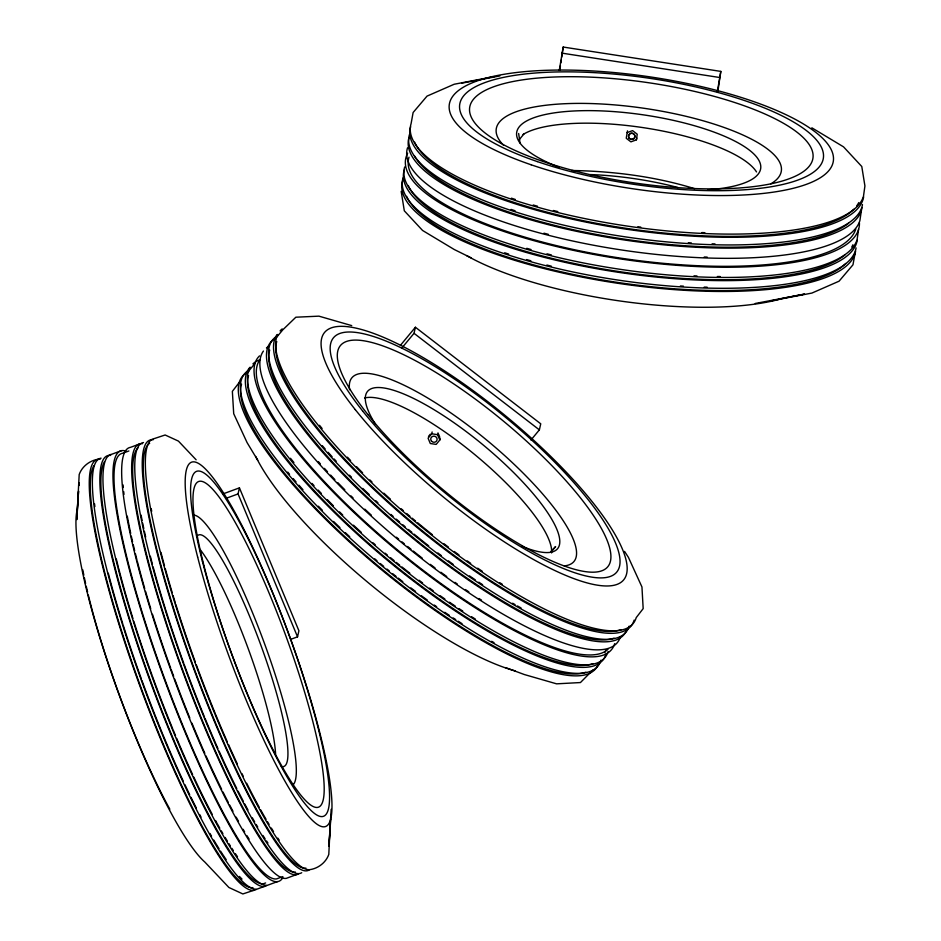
<?xml version="1.0" encoding="UTF-8"?>
<svg xmlns="http://www.w3.org/2000/svg" width="941" height="941" viewBox="0 0 941 941"><rect width="100%" height="100%" fill="white"/><g stroke="black" fill="none" stroke-linecap="round" stroke-linejoin="round"><path stroke-width="1.41" d="M330.256 824.434L328.797 854.416C326.045 862.344 318.364 868.402 310.001 869.625A229.286 37.687 69.8 0 1 193.917 659.57A229.286 37.687 69.8 0 1 154.101 438.647L165.134 434.989L178.414 441.094L196.128 459.796M78.573 490.99L77.28 509.587A194.105 31.9 69.8 0 0 117.096 689.188A194.105 31.9 69.8 0 0 204.762 861.98L228.91 887.492L242.849 893.95L253.894 890.292M78.538 491.402L76.821 519.608L79.197 474.523C81.949 466.595 89.63 460.537 97.982 459.314M331.173 809.331L328.915 846.288L330.714 819.352M559.272 70.363L563.2 47.05L720.818 71.398L717.842 91.524M559.801 70.057L560.436 65.741M560.86 62.859L561.283 59.989M561.718 57.119L563.2 47.05M627.482 130.846L626.247 138.268L630.905 141.856L636.398 139.833L636.81 138.033M636.398 139.833L637.233 134.222L632.575 130.623L627.082 132.646M717.313 91.842L720.818 71.398M854.993 253.717L852.969 264.809L839.066 281.194L811.907 293.074L771.655 300.732M858.58 229.486L857.075 239.684A229.286 66.858 8.4 0 1 611.25 267.938A229.286 66.858 8.4 0 1 404.701 166.933M861.403 210.372L859.898 220.57A229.286 66.858 8.4 0 1 614.073 248.812A229.286 66.858 8.4 0 1 407.524 147.819M290.698 639.351L297.532 636.834L238.049 493.931L239.426 487.861L223.017 493.907M297.532 636.834L298.909 630.776L239.426 487.861M401.878 347.994L414.028 333.314L415.404 327.245L540.746 423.815L539.369 429.872L530.959 440.035M440.223 438.2L439.812 440L436.165 444.411L430.296 443.505L428.084 438.188L431.731 433.777L432.142 431.978M439.812 440L437.6 434.683L438.012 432.884M518.773 140.221L523.866 134.057M239.308 382.364L232.356 391.362L233.709 413.722L247.083 442.599L257.728 460.255M248.424 371.354L255.058 363.344M276.595 337.313L282.818 329.809L295.85 317.211L318.928 316.152L351.722 325.61M400.443 345.312L415.404 327.245M428.496 436.389L430.319 434.189M552.308 550.567L555.625 546.568L550.803 551.579M592.712 670.168L580.444 682.554L556.59 683.836L524.36 674.544L505.599 667.604M121.671 450.586L111.697 454.268A229.286 37.687 69.8 0 0 151.525 675.191A229.286 37.687 69.8 0 0 267.609 885.234L277.583 881.564M140.385 443.705L130.411 447.375A229.286 37.687 69.8 0 0 170.227 668.298A229.286 37.687 69.8 0 0 286.311 878.353L296.286 874.671M128.882 450.962L122.648 453.268A226.452 37.217 69.8 0 0 161.97 671.439A226.452 37.217 69.8 0 0 276.619 878.894L282.853 876.6M225.746 498.459L238.049 493.931M265.609 882.952L263.527 883.717A226.452 37.217 69.8 0 1 155.312 693.658A226.452 37.217 69.8 0 1 104.439 461.808M264.492 886.387L257.011 889.139A229.286 37.687 69.8 0 1 140.927 679.084A229.286 37.687 69.8 0 1 101.099 458.173M789.346 297.027L782.3 298.509A194.105 56.601 8.4 0 1 466.583 255.587M494.448 76.574L454.197 84.243L427.038 96.111L413.123 112.508L411.099 123.6A229.286 66.858 8.4 0 0 617.661 224.593A229.286 66.858 8.4 0 0 863.473 196.351L864.92 185.953L861.78 166.51L843.536 146.855L811.848 127.811M461.584 83.196L499.859 75.927M755.211 303.484L804.52 294.11L792.134 296.462M571.763 170.486C613.25 171.191 654.901 176.426 694.634 188.671M561.824 53.119L719.442 77.468M431.731 433.777L437.6 434.683M471.029 257.787L454.244 249.506L422.568 230.463L404.312 210.808L401.184 191.364M414.028 333.314L539.369 429.872M624.542 551.391L628.435 557.39L641.95 586.972L643.173 608.627L636.222 617.614A229.286 60.353 39.6 0 1 433.507 536.558A229.286 60.353 39.6 0 1 277.689 334.525M438.565 434.213L439.67 436.871M518.656 133.528L520.044 143.032M256.211 889.48A229.286 37.687 69.8 0 1 138.327 681.649A229.286 37.687 69.8 0 1 100.075 459.326M282.759 877.788A229.286 37.687 69.8 0 1 163.828 677.885A229.286 37.687 69.8 0 1 126.082 451.198M266.809 885.575A229.286 37.687 69.8 0 1 148.925 677.743A229.286 37.687 69.8 0 1 110.673 455.42M237.497 856.733A226.452 37.217 69.8 0 1 235.426 853.722M233.309 850.535A226.452 37.217 69.8 0 1 231.862 848.323M230.404 846.03A226.452 37.217 69.8 0 1 228.934 843.665M227.44 841.242A226.452 37.217 69.8 0 1 225.17 837.478M222.876 833.585A226.452 37.217 69.8 0 1 221.335 830.915M219.794 828.198A226.452 37.217 69.8 0 1 217.465 824.034M216.83 822.869A226.452 37.217 69.8 0 1 215.548 820.528M212.29 814.459A226.452 37.217 69.8 0 1 193.787 777.066M192.611 774.537A226.452 37.217 69.8 0 1 176.673 738.344M175.508 735.568A226.452 37.217 69.8 0 1 173.203 730.016M172.674 728.722A226.452 37.217 69.8 0 1 152.489 676.461M151.995 675.12A226.452 37.217 69.8 0 1 133.775 621.201M132.904 618.402A226.452 37.217 69.8 0 1 118.554 567.988M118.166 566.482A226.452 37.217 69.8 0 1 116.296 558.989M252.929 887.622A226.452 37.217 69.8 0 1 144.702 697.563A226.452 37.217 69.8 0 1 93.841 465.713M169.827 809.201A183.801 30.206 69.8 0 1 88.301 595.053M87.595 592.101A183.801 30.206 69.8 0 1 86.243 586.29M85.596 583.444A183.801 30.206 69.8 0 1 84.396 577.868M83.831 575.151A183.801 30.206 69.8 0 1 82.796 569.881M242.025 879.082A226.452 37.217 69.8 0 1 239.426 876.447M226.216 859.651A226.452 37.217 69.8 0 1 220.535 851.087M219.065 848.758A226.452 37.217 69.8 0 1 213.807 840.101M211.513 836.161A226.452 37.217 69.8 0 1 209.972 833.467M201.033 817.117A226.452 37.217 69.8 0 1 199.715 814.6M196.387 808.131A226.452 37.217 69.8 0 1 190.999 797.333M189.647 794.569A226.452 37.217 69.8 0 1 184.942 784.712M183.189 780.971A226.452 37.217 69.8 0 1 162.605 733.921M162.075 732.627A226.452 37.217 69.8 0 1 141.891 680.367M141.397 679.026A226.452 37.217 69.8 0 1 123.177 625.095M122.753 623.754A226.452 37.217 69.8 0 1 108.286 573.21M94.876 506.623A226.452 37.217 69.8 0 1 94.547 503.776M298.603 873.86A229.286 37.687 69.8 0 1 180.719 666.028A229.286 37.687 69.8 0 1 142.467 443.705M295.321 872.001A226.452 37.217 69.8 0 1 184.495 674.968A226.452 37.217 69.8 0 1 138.033 447.916M249.106 839.137A226.452 37.217 69.8 0 1 246.883 835.573M244.636 831.856A226.452 37.217 69.8 0 1 243.107 829.303M238.496 821.305A226.452 37.217 69.8 0 1 236.167 817.141M232.956 811.248A226.452 37.217 69.8 0 1 229.675 805.073M228.357 802.532A226.452 37.217 69.8 0 1 223.005 792.004M221.653 789.287A226.452 37.217 69.8 0 1 205.997 755.941M204.809 753.282A226.452 37.217 69.8 0 1 191.917 723.123M189.788 717.936A226.452 37.217 69.8 0 1 174.661 679.026M173.662 676.32A226.452 37.217 69.8 0 1 171.191 669.569M170.697 668.228A226.452 37.217 69.8 0 1 152.477 614.308M150.713 608.627A226.452 37.217 69.8 0 1 145.537 591.348M144.714 588.501A226.452 37.217 69.8 0 1 137.257 561.107M136.868 559.589A226.452 37.217 69.8 0 1 135.375 553.59M134.645 550.614A226.452 37.217 69.8 0 1 133.246 544.745M132.587 541.851A226.452 37.217 69.8 0 1 131.305 536.158M130.705 533.359A226.452 37.217 69.8 0 1 127.294 516.174M124 494.401A226.452 37.217 69.8 0 1 123.694 491.59M123.306 487.532A226.452 37.217 69.8 0 1 123.095 484.944M267.926 843.03A226.452 37.217 69.8 0 1 266.526 840.972M265.103 838.831A226.452 37.217 69.8 0 1 262.939 835.467M257.728 827.033A226.452 37.217 69.8 0 1 256.199 824.481M254.67 821.869A226.452 37.217 69.8 0 1 252.364 817.847M247.989 809.989A226.452 37.217 69.8 0 1 244.742 803.979M243.437 801.497A226.452 37.217 69.8 0 1 238.108 791.193M236.767 788.523A226.452 37.217 69.8 0 1 219.088 751.118M217.9 748.46A226.452 37.217 69.8 0 1 205.009 718.301M204.468 717.018A226.452 37.217 69.8 0 1 184.283 664.746M183.801 663.405A226.452 37.217 69.8 0 1 165.569 609.486M165.157 608.145A226.452 37.217 69.8 0 1 153.148 566.964M152.43 564.259A226.452 37.217 69.8 0 1 150.348 556.284M145.679 537.029A226.452 37.217 69.8 0 1 144.396 531.336M143.797 528.536A226.452 37.217 69.8 0 1 142.644 523.055M142.103 520.373A226.452 37.217 69.8 0 1 141.091 515.15M301.72 872.719A229.286 37.687 69.8 0 1 185.883 670.486A229.286 37.687 69.8 0 1 143.502 442.552M309.201 869.955A229.286 37.687 69.8 0 1 191.317 662.135A229.286 37.687 69.8 0 1 153.065 439.812M305.919 868.096A226.452 37.217 69.8 0 1 193.799 667.581A226.452 37.217 69.8 0 1 149.654 443.27M279.206 840.137A226.452 37.217 69.8 0 1 277.818 838.113M273.537 831.573A226.452 37.217 69.8 0 1 271.326 828.056M269.079 824.387A226.452 37.217 69.8 0 1 267.562 821.869M266.044 819.282A226.452 37.217 69.8 0 1 260.633 809.813M259.222 807.26A226.452 37.217 69.8 0 1 246.695 783.277M243.319 776.443A226.452 37.217 69.8 0 1 241.966 773.655M237.344 763.951A226.452 37.217 69.8 0 1 228.498 744.554M227.31 741.884A226.452 37.217 69.8 0 1 215.607 714.395M215.077 713.113A226.452 37.217 69.8 0 1 196.351 664.887M195.375 662.193A226.452 37.217 69.8 0 1 175.755 604.24M175.297 602.793A226.452 37.217 69.8 0 1 173.073 595.559M172.203 592.665A226.452 37.217 69.8 0 1 165.251 568.552M164.487 565.8A226.452 37.217 69.8 0 1 160.946 552.379M151.689 511.245A226.452 37.217 69.8 0 1 151.207 508.705M193.928 515.103A144.091 23.678 69.8 0 1 264.28 642.974A144.091 23.678 69.8 0 1 293.051 784.853M196.669 536.699A123.342 20.267 69.8 0 1 260.328 643.738A123.342 20.267 69.8 0 1 281.288 766.468M200.033 549.368A123.342 20.267 69.8 0 1 247.895 647.784A123.342 20.267 69.8 0 1 275.607 754.176M598.923 662.664A229.286 60.353 39.6 0 1 379.235 567.846A229.286 60.353 39.6 0 1 248.789 371.601M614.673 643.644A229.286 60.353 39.6 0 1 403.418 555.766A229.286 60.353 39.6 0 1 259.54 355.886M608.039 651.654A229.286 60.353 39.6 0 1 403.195 568.905A229.286 60.353 39.6 0 1 250.2 367.272M252.917 363.896A229.286 60.353 39.6 0 1 259.375 359.98M600.993 660.159A229.286 60.353 39.6 0 1 385.504 568.811A229.286 60.353 39.6 0 1 248.177 370.578M605.969 654.16A229.286 60.353 39.6 0 1 396.855 567.999A229.286 60.353 39.6 0 1 249.836 367.437M592.924 663.652A226.452 59.612 39.6 0 1 384.716 557.072A226.452 59.612 39.6 0 1 248.577 375.6M475.405 619.119A226.452 59.612 39.6 0 1 471.617 616.755M462.749 611.062A226.452 59.612 39.6 0 1 458.937 608.568M455.256 606.11A226.452 59.612 39.6 0 1 449.504 602.216M444.858 599.005A226.452 59.612 39.6 0 1 440.188 595.735M433.142 590.701A226.452 59.612 39.6 0 1 429.625 588.125M422.58 582.914A226.452 59.612 39.6 0 1 419.074 580.279M409.817 573.163A226.452 59.612 39.6 0 1 401.948 566.952M399.69 565.141A226.452 59.612 39.6 0 1 396.314 562.424M394.067 560.589A226.452 59.612 39.6 0 1 390.703 557.813M387.351 555.025A226.452 59.612 39.6 0 1 385.116 553.167M375.2 544.698A226.452 59.612 39.6 0 1 373.024 542.804M361.168 532.241A226.452 59.612 39.6 0 1 353.487 525.184M342.724 514.986A226.452 59.612 39.6 0 1 339.572 511.916M333.385 505.799A226.452 59.612 39.6 0 1 327.374 499.706M321.363 493.46A226.452 59.612 39.6 0 1 318.199 490.108M314.035 485.638A226.452 59.612 39.6 0 1 312 483.392M293.91 462.513A226.452 59.612 39.6 0 1 290.475 458.279M605.816 649.913A226.452 59.612 39.6 0 1 604.745 652.678M585.878 672.168A226.452 59.612 39.6 0 1 377.67 565.576A226.452 59.612 39.6 0 1 241.543 384.104M515.339 670.898A194.105 51.096 39.6 0 1 369.448 583.679A194.105 51.096 39.6 0 1 255.729 456.444M494.025 642.609A226.452 59.612 39.6 0 1 491.673 641.315M462.043 623.66A226.452 59.612 39.6 0 1 458.243 621.225M455.703 619.578A226.452 59.612 39.6 0 1 453.162 617.908M449.351 615.39A226.452 59.612 39.6 0 1 444.775 612.297M436.648 606.71A226.452 59.612 39.6 0 1 434.319 605.063M427.285 600.052A226.452 59.612 39.6 0 1 421.403 595.782M415.546 591.43A226.452 59.612 39.6 0 1 410.876 587.902M402.772 581.667A226.452 59.612 39.6 0 1 398.278 578.139M396.032 576.362A226.452 59.612 39.6 0 1 392.644 573.657M389.268 570.928A226.452 59.612 39.6 0 1 387.022 569.093M383.657 566.329A226.452 59.612 39.6 0 1 380.305 563.541M376.965 560.73A226.452 59.612 39.6 0 1 374.753 558.86M349.723 536.735A226.452 59.612 39.6 0 1 345.347 532.677M339.948 527.583A226.452 59.612 39.6 0 1 333.573 521.455M322.316 510.245A226.452 59.612 39.6 0 1 318.376 506.211M302.931 489.673A226.452 59.612 39.6 0 1 298.956 485.227M296.05 481.898A226.452 59.612 39.6 0 1 293.216 478.604M289.546 474.252A226.452 59.612 39.6 0 1 287.746 472.1M627.106 628.623A229.286 60.353 39.6 0 1 413.722 539.017A229.286 60.353 39.6 0 1 273.078 339.913M614.05 638.127A226.452 59.612 39.6 0 1 405.853 531.536A226.452 59.612 39.6 0 1 269.714 350.064M608.004 649.278A226.452 59.612 39.6 0 1 395.502 548.285A226.452 59.612 39.6 0 1 259.834 359.862M481.521 600.135A226.452 59.612 39.6 0 1 478.981 598.511M468.83 591.865A226.452 59.612 39.6 0 1 465.395 589.548M457.291 583.996A226.452 59.612 39.6 0 1 454.962 582.361M446.752 576.527A226.452 59.612 39.6 0 1 440.882 572.257M435.013 567.905A226.452 59.612 39.6 0 1 430.343 564.377M422.238 558.142A226.452 59.612 39.6 0 1 413.252 551.038M410.994 549.226A226.452 59.612 39.6 0 1 407.629 546.486M404.254 543.722A226.452 59.612 39.6 0 1 402.019 541.875M398.666 539.075A226.452 59.612 39.6 0 1 396.443 537.205M371.389 515.221A226.452 59.612 39.6 0 1 364.826 509.152M353.051 497.918A226.452 59.612 39.6 0 1 350.958 495.883M344.794 489.755A226.452 59.612 39.6 0 1 337.854 482.686M334.855 479.557A226.452 59.612 39.6 0 1 330.62 475.087M327.503 471.735A226.452 59.612 39.6 0 1 324.422 468.383M320.41 463.913A226.452 59.612 39.6 0 1 318.434 461.702M620.472 636.634A229.286 60.353 39.6 0 1 413.499 552.191A229.286 60.353 39.6 0 1 263.433 351.052M266.444 347.923A229.286 60.353 39.6 0 1 268.95 346.264M521.032 607.933A226.452 59.612 39.6 0 1 517.468 605.957M515.068 604.604A226.452 59.612 39.6 0 1 512.645 603.216M482.604 584.714A226.452 59.612 39.6 0 1 478.804 582.197M475.24 579.821A226.452 59.612 39.6 0 1 469.477 575.892M453.103 564.318A226.452 59.612 39.6 0 1 448.41 560.871M441.376 555.637A226.452 59.612 39.6 0 1 437.883 552.979M428.696 545.874A226.452 59.612 39.6 0 1 414.075 534.135M411.84 532.288A226.452 59.612 39.6 0 1 408.476 529.501M405.136 526.701A226.452 59.612 39.6 0 1 402.924 524.819M399.619 521.996A226.452 59.612 39.6 0 1 396.337 519.161M393.079 516.327A226.452 59.612 39.6 0 1 390.927 514.433M377.894 502.694A226.452 59.612 39.6 0 1 375.706 500.671M369.201 494.566A226.452 59.612 39.6 0 1 362.803 488.438M351.487 477.216A226.452 59.612 39.6 0 1 349.499 475.193M336.208 461.219A226.452 59.612 39.6 0 1 334.149 458.985M332.114 456.75A226.452 59.612 39.6 0 1 328.115 452.292M325.186 448.975A226.452 59.612 39.6 0 1 322.328 445.669M629.176 626.118A229.286 60.353 39.6 0 1 411.57 533.041A229.286 60.353 39.6 0 1 277.642 335.749M634.14 620.119A229.286 60.353 39.6 0 1 427.167 535.676A229.286 60.353 39.6 0 1 277.113 334.525M621.095 629.623A226.452 59.612 39.6 0 1 412.899 523.031A226.452 59.612 39.6 0 1 276.76 341.559M502.318 584.302A226.452 59.612 39.6 0 1 499.8 582.714M482.286 571.305A226.452 59.612 39.6 0 1 477.675 568.176M470.7 563.341A226.452 59.612 39.6 0 1 467.195 560.86M458.973 554.955A226.452 59.612 39.6 0 1 454.28 551.497M448.422 547.121A226.452 59.612 39.6 0 1 443.764 543.58M432.366 534.7A226.452 59.612 39.6 0 1 417.757 522.855M415.522 520.996A226.452 59.612 39.6 0 1 412.182 518.185M409.97 516.315A226.452 59.612 39.6 0 1 406.665 513.492M403.371 510.657A226.452 59.612 39.6 0 1 401.207 508.763M390.444 499.2A226.452 59.612 39.6 0 1 383.846 493.166M371.966 481.968A226.452 59.612 39.6 0 1 369.848 479.922M362.579 472.77A226.452 59.612 39.6 0 1 356.545 466.677M350.593 460.537A226.452 59.612 39.6 0 1 347.417 457.185M322.093 428.484A226.452 59.612 39.6 0 1 319.493 425.297M280.089 330.903A229.286 60.353 39.6 0 1 282.194 328.903M375.106 423.732A123.342 32.465 39.6 0 1 412.911 398.114A123.342 32.465 39.6 0 1 541.757 504.411A123.342 32.465 39.6 0 1 525.349 547.674M523.855 547.097A123.342 32.465 39.6 0 1 521.514 546.156M349.593 389.715A144.091 37.922 39.6 0 1 485.38 438.988A144.091 37.922 39.6 0 1 564.2 565.894M364.614 398.031A123.342 32.465 39.6 0 1 475.264 454.997A123.342 32.465 39.6 0 1 551.579 552.932M855.604 251.094A229.286 66.858 8.4 0 1 609.497 282.006A229.286 66.858 8.4 0 1 403.513 178.59M859.404 222.829A229.286 66.858 8.4 0 1 617.814 258.528A229.286 66.858 8.4 0 1 407.653 153.195M856.075 247.906A229.286 66.858 8.4 0 1 614.179 279.489A229.286 66.858 8.4 0 1 403.089 177.778M857.204 240.261A229.286 66.858 8.4 0 1 615.308 271.831A229.286 66.858 8.4 0 1 404.218 170.121M852.922 244.766A226.452 66.035 8.4 0 1 851.734 247.083M845.1 254.717A226.452 66.035 8.4 0 1 612.791 270.596A226.452 66.035 8.4 0 1 408.241 185.495M845.771 263.456A226.452 66.035 8.4 0 1 615.379 282.088A226.452 66.035 8.4 0 1 406.63 196.328M862.003 207.761A229.286 66.858 8.4 0 1 620.107 239.332A229.286 66.858 8.4 0 1 409.029 137.621M848.664 223.229A226.452 66.035 8.4 0 1 619.978 238.473A226.452 66.035 8.4 0 1 414.428 155.818M855.769 229.039A226.452 66.035 8.4 0 1 613.003 256.928A226.452 66.035 8.4 0 1 409.006 157.194M707.126 287.193A226.452 66.035 8.4 0 1 704.209 287.111M683.413 286.17A226.452 66.035 8.4 0 1 680.414 285.982M551.261 266.138A226.452 66.035 8.4 0 1 546.85 265.033M530.865 260.786A226.452 66.035 8.4 0 1 526.595 259.563M508.658 254.082A226.452 66.035 8.4 0 1 504.694 252.776M720.194 276.536A226.452 66.035 8.4 0 1 717.36 276.513M696.975 275.96A226.452 66.035 8.4 0 1 693.999 275.819M551.391 254.94A226.452 66.035 8.4 0 1 546.98 253.823M531.042 249.541A226.452 66.035 8.4 0 1 526.772 248.318M707.173 257.116A226.452 66.035 8.4 0 1 704.233 257.011M548.344 234.333A226.452 66.035 8.4 0 1 543.969 233.192M714.984 243.895A226.452 66.035 8.4 0 1 712.078 243.813M691.317 242.919A226.452 66.035 8.4 0 1 688.318 242.731M515.068 210.737A226.452 66.035 8.4 0 1 511.104 209.431M862.474 204.573A229.286 66.858 8.4 0 1 620.578 236.144A229.286 66.858 8.4 0 1 409.5 134.434M863.615 196.928A229.286 66.858 8.4 0 1 621.719 228.498A229.286 66.858 8.4 0 1 410.629 126.788M858.768 202.586A226.452 66.035 8.4 0 1 856.628 205.997M853.781 209.278A226.452 66.035 8.4 0 1 623.389 227.91A226.452 66.035 8.4 0 1 414.64 142.15M704.856 232.686A226.452 66.035 8.4 0 1 701.892 232.556M640.75 227.122A226.452 66.035 8.4 0 1 637.869 226.734M557.801 211.596A226.452 66.035 8.4 0 1 553.39 210.49M537.452 206.208A226.452 66.035 8.4 0 1 533.182 204.985M515.339 199.468A226.452 66.035 8.4 0 1 511.398 198.163M558.907 167.251A123.342 35.97 8.4 0 1 553.355 113.014A123.342 35.97 8.4 0 1 733.039 140.197A123.342 35.97 8.4 0 1 707.903 189.788M503.706 145.42A144.091 42.016 8.4 0 1 643.068 108.144A144.091 42.016 8.4 0 1 770.808 183.871M590.278 174.567A123.342 35.97 8.4 0 1 677.99 187.53M523.055 134.492A123.342 35.97 8.4 0 1 647.255 128.27A123.342 35.97 8.4 0 1 756.505 171.944M79.079 482.651L78.915 485.438L79.079 482.651M197.669 557.131A194.105 31.9 69.8 0 0 324.61 826.763A194.105 31.9 69.8 0 0 253.576 549.156A194.105 31.9 69.8 0 0 197.669 557.131M202.397 561.212A183.801 30.206 69.8 0 0 322.587 816.529A183.801 30.206 69.8 0 0 255.329 553.661A183.801 30.206 69.8 0 0 202.397 561.212M204.138 566.388A173.497 28.512 69.8 0 0 317.599 807.402A173.497 28.512 69.8 0 0 254.117 559.272A173.497 28.512 69.8 0 0 204.138 566.388M431.578 441.247A3.188 3.046 12.8 0 0 436.965 440.188A3.188 3.046 12.8 0 0 433.225 436.224A3.188 3.046 12.8 0 0 431.578 441.247M355.275 409.617A194.105 51.096 39.6 0 0 617.002 584.408A194.105 51.096 39.6 0 0 449.927 374.389A194.105 51.096 39.6 0 0 355.275 409.617M362.567 410.888A183.801 48.379 39.6 0 0 610.403 576.41A183.801 48.379 39.6 0 0 452.198 377.529A183.801 48.379 39.6 0 0 362.567 410.888M367.884 414.558A173.497 45.674 39.6 0 0 601.828 570.787A173.497 45.674 39.6 0 0 452.492 383.058A173.497 45.674 39.6 0 0 367.884 414.558M629.2 138.033A3.188 3.046 12.8 0 0 634.669 137.492A3.188 3.046 12.8 0 0 631.352 133.199A3.188 3.046 12.8 0 0 629.2 138.033M629.376 138.386A3.188 3.046 12.8 0 0 634.752 137.327A3.188 3.046 12.8 0 0 631.011 133.363A3.188 3.046 12.8 0 0 629.376 138.386M531.171 164.793A194.105 56.601 8.4 0 0 832.773 163.605A194.105 56.601 8.4 0 0 559.966 70.046A194.105 56.601 8.4 0 0 531.171 164.793M537.252 161.57A183.801 53.59 8.4 0 0 822.834 160.452A183.801 53.59 8.4 0 0 564.506 71.857A183.801 53.59 8.4 0 0 537.252 161.57M542.863 161.393A173.497 50.591 8.4 0 0 812.448 160.335A173.497 50.591 8.4 0 0 568.599 76.703A173.497 50.591 8.4 0 0 542.863 161.393"/></g></svg>
